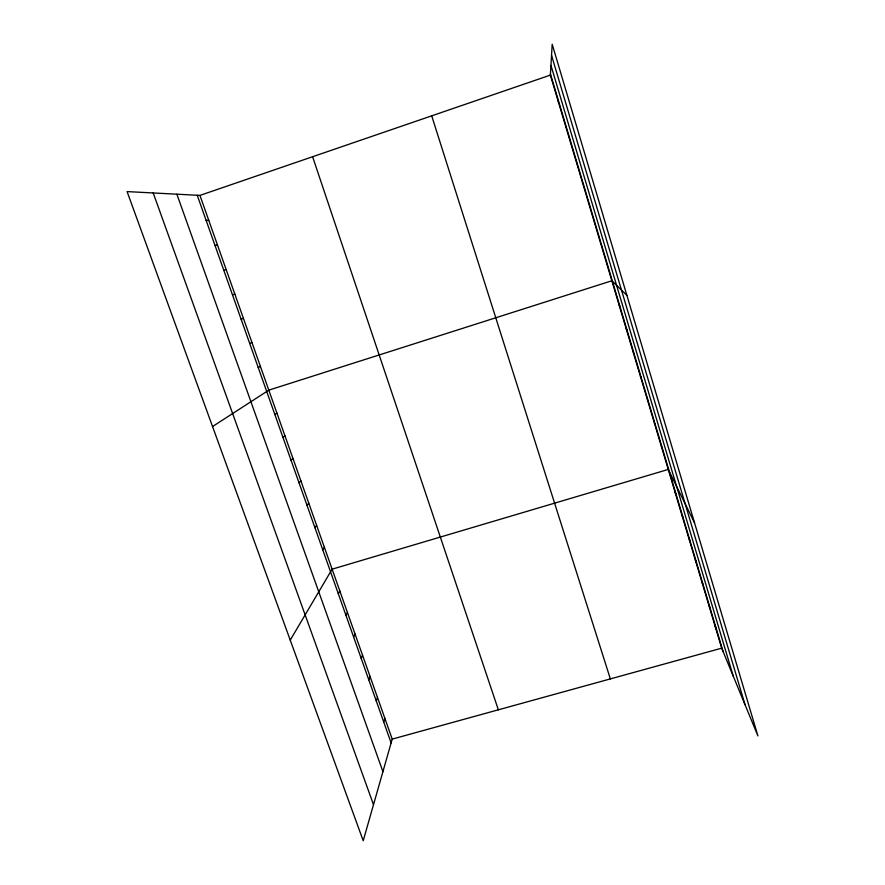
<?xml version="1.0" encoding="UTF-8"?>
<svg xmlns="http://www.w3.org/2000/svg" width="885" height="885" viewBox="0 0 885 885"><rect width="100%" height="100%" fill="white"/><g stroke="black" fill="none" stroke-linecap="round" stroke-linejoin="round"><path stroke-width="1.33" d="M550.37 75.103L552.196 44.25L757.914 735.922L721.695 648.174L550.37 75.103L199.944 195.408L127.086 191.591L363.215 840.75L392.21 739.108L199.944 195.408M558.258 101.465L558.391 100.558M566.079 127.65L566.278 126.942M383.725 722.027L384.875 718.332M376.269 700.986L377.475 697.435M368.779 679.813L370.041 676.406M361.224 658.495L362.551 655.232M353.635 637.034L355.018 633.925M345.991 615.451L347.44 612.486M338.291 593.713L339.807 590.892M290.236 640.12L332.118 569.177L668.264 469.437L694.526 522.803M322.76 549.817L324.386 547.306M314.905 527.648L316.609 525.303M307.006 505.335L308.765 503.145M299.053 482.867L300.889 480.843M291.054 460.266L292.946 458.397M282.99 437.5L284.959 435.796M274.881 414.578L276.905 413.052M212.544 426.548L268.808 390.152L611.856 280.766L626.868 295.302M258.243 367.585L260.411 366.401M249.714 343.48L251.948 342.484M241.118 319.208L243.43 318.39M392.21 739.108L721.695 648.174M232.467 294.771L234.857 294.141M223.75 270.157L226.217 269.715M214.978 245.366L217.522 245.123M206.139 220.409L208.76 220.354M619.08 304.927L619.688 305.657M626.248 328.91L626.912 329.828M633.372 352.739L634.091 353.834M640.441 376.402L641.216 377.674M647.477 399.898L648.296 401.359M654.446 423.229L655.32 424.877M661.383 446.416L662.312 448.23M675.1 492.303L676.129 494.461M681.892 515.026L682.966 517.349M688.63 537.582L689.758 540.071M695.333 559.995L696.506 562.65M701.993 582.264L703.21 585.073M708.597 604.378L709.87 607.353M715.168 626.348L716.485 629.478M153.193 192.963L373.503 804.708M176.867 194.202L382.928 771.654M197.233 195.264L391.126 742.935M312.604 156.733L498.355 709.814M431.703 115.835L610.351 678.906M550.437 73.964L723.056 651.46M551.543 55.368L745.015 704.659M550.946 65.379L733.245 676.14"/></g></svg>
